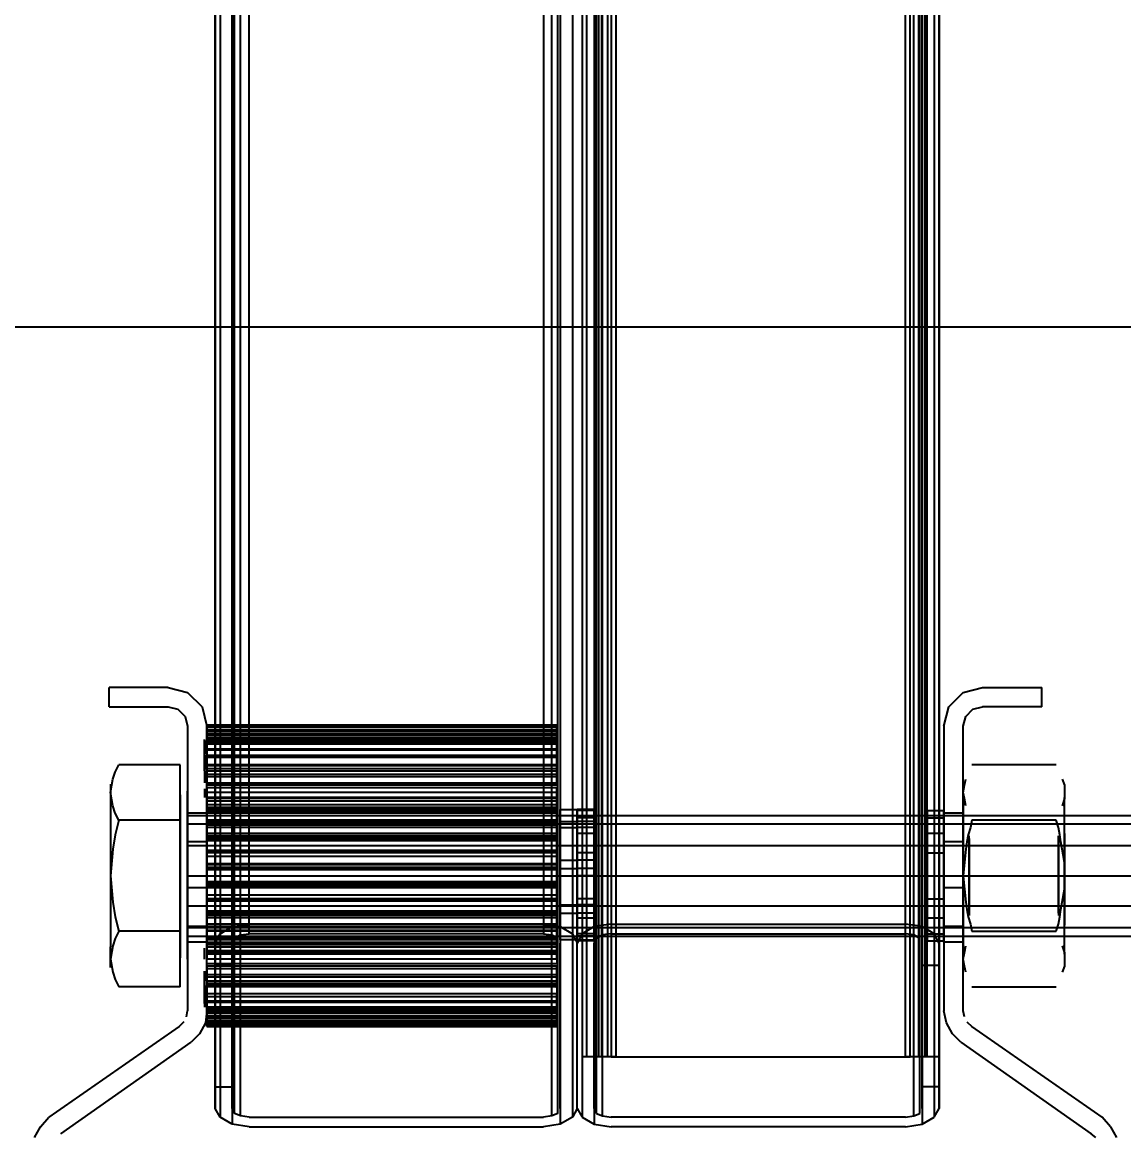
# Model space of a CAD drawing. Header units: inches. Extents: x -13 to 423, y -240 to 292.
# Drawn here: x 148.887 to 149.8, y 195.344 to 196.268 of the extents above; entities that cross this region are included whole.
import ezdxf

# ---------------------------------------------------------------- set-up
doc = ezdxf.new("R2010")
doc.units = ezdxf.units.IN
doc.header["$LTSCALE"] = 15
doc.header["$MEASUREMENT"] = 0
doc.layers.add('Dim', color=7, linetype='Continuous')
doc.styles.get("Standard").update_dxf_attribs({"font": 'arial.ttf'})
doc.dimstyles.get("Standard").update_dxf_attribs({"dimscale": 20, "dimtxt": 2.5, "dimasz": 2.5, "dimexe": 1.25, "dimexo": 0.625, "dimtad": 1, "dimlunit": 3, "dimtxsty": 'Standard', "dimcen": 2.5, "dimazin": 3, "dimtfac": 1, "dimtmove": 0, "dimatfit": 3})

# ---------------------------------------------------------------- blocks, each defined once
blk = doc.blocks.new('*D6')
at = {"layer": 'Defpoints', "color": 0, "transparency": 16777216}
for p in [(256.83266, 288.55834), (136.83266, 144.23761), (256.83266, 144.23761)]:
    blk.add_point(p, dxfattribs=at)
at = {"layer": 'Dim', "color": 0, "lineweight": -2, "transparency": 16777216}
for p, q in [((136.83266, 145.48761), (136.83266, 292.15834)), ((256.83266, 145.48761), (256.83266, 292.15834)), ((140.43266, 288.55834), (192.14726, 288.55834)), ((253.23266, 288.55834), (201.51806, 288.55834))]:
    blk.add_line(p, q, dxfattribs=at)
at = {"layer": 'Dim', "color": 0, "transparency": 16777216}
for points in [[(140.43266, 289.15834), (140.43266, 287.95834), (136.83266, 288.55834)], [(253.23266, 289.15834), (253.23266, 287.95834), (256.83266, 288.55834)]]:
    blk.add_solid(points, dxfattribs=at)
at = {"layer": 'Dim', "color": 0, "transparency": 16777216, "insert": (196.83266, 288.55834), "char_height": 3.6, "attachment_point": 5}
blk.add_mtext("\\A1;10'", dxfattribs=at)
blk = doc.blocks.new('TOP_VIEW_BLOCK')
at = {"layer": 'OUTLINES', "color": 5}
for p, q in [((3.6075, -0.448), (3.6075, 0.4653)), ((3.6319, 0.4653), (3.6319, -0.448)), ((3.6051, 0.4645), (3.6051, -0.4488)), ((3.6061, 0.4651), (3.6061, -0.4482)), ((3.6061, 0.4647), (3.6061, -0.4482)), ((3.6068, -0.4489), (3.6068, 0.4644)), ((3.6075, -0.448), (3.6075, 0.4649)), ((3.6075, -0.4488), (3.6075, 0.4645)), ((3.6319, 0.4649), (3.6319, -0.448)), ((3.6319, 0.4645), (3.6319, -0.4488)), ((3.6326, -0.4489), (3.6326, 0.4644)), ((3.6333, 0.4651), (3.6333, -0.4482)), ((3.6333, 0.4647), (3.6333, -0.4482)), ((3.6343, 0.4645), (3.6343, -0.4488)), ((3.6361, 0.4646), (3.6361, -0.4482)), ((3.6375, 0.4648), (3.6375, -0.448)), ((3.6619, -0.448), (3.6619, 0.4648)), ((3.6633, 0.4646), (3.6633, -0.4482)), ((3.6047, 0.4637), (3.6047, -0.4496)), ((3.6051, 0.4641), (3.6051, -0.4488)), ((3.6061, 0.4637), (3.6061, -0.4496)), ((3.6063, -0.4492), (3.6063, 0.4641)), ((3.6063, -0.4492), (3.6063, 0.4637)), ((3.6068, -0.4489), (3.6068, 0.464)), ((3.6075, -0.4488), (3.6075, 0.4641)), ((3.6319, 0.4641), (3.6319, -0.4488)), ((3.6326, -0.4489), (3.6326, 0.464)), ((3.6331, -0.4492), (3.6331, 0.4641)), ((3.6331, -0.4492), (3.6331, 0.4637)), ((3.6343, 0.4641), (3.6343, -0.4488)), ((3.6351, 0.464), (3.6351, -0.4488)), ((3.6363, -0.4492), (3.6363, 0.4637)), ((3.6368, -0.4489), (3.6368, 0.4639)), ((3.6375, 0.464), (3.6375, -0.4488)), ((3.6619, -0.4488), (3.6619, 0.464)), ((3.6626, -0.4489), (3.6626, 0.4639)), ((3.6631, -0.4492), (3.6631, 0.4637)), ((3.6643, 0.464), (3.6643, -0.4488)), ((3.6047, 0.4633), (3.6047, -0.4496)), ((3.6061, 0.4633), (3.6061, -0.4496)), ((3.6633, 0.4633), (3.6633, -0.4496)), ((3.6647, 0.4633), (3.6647, -0.4496)), ((3.6047, -0.4514), (3.6047, 0.4619)), ((3.6061, 0.4619), (3.6061, -0.4514)), ((3.6047, -0.4514), (3.6047, 0.4615)), ((3.6061, 0.4615), (3.6061, -0.4514)), ((3.6633, 0.4615), (3.6633, -0.4514)), ((3.6647, -0.4514), (3.6647, 0.4615)), ((3.6351, 0.459), (3.6351, -0.459)), ((3.6355, -0.459), (3.6355, 0.459)), ((3.6361, 0.459), (3.6361, -0.459)), ((3.6363, -0.459), (3.6363, 0.459)), ((3.6365, -0.459), (3.6365, 0.459)), ((3.6367, 0.459), (3.6367, -0.459)), ((3.6368, -0.459), (3.6368, 0.459)), ((3.6372, 0.459), (3.6372, -0.459)), ((3.6375, 0.459), (3.6375, -0.459)), ((3.6379, 0.459), (3.6379, -0.459)), ((3.6619, -0.459), (3.6619, 0.459)), ((3.6623, -0.459), (3.6623, 0.459)), ((3.6626, -0.459), (3.6626, 0.459)), ((3.663, 0.459), (3.663, -0.459)), ((3.6631, -0.459), (3.6631, 0.459)), ((3.6633, 0.459), (3.6633, -0.459)), ((3.6635, 0.459), (3.6635, -0.459)), ((3.6637, -0.459), (3.6637, 0.459)), ((3.6643, 0.459), (3.6643, -0.459)), ((3.6647, 0.459), (3.6647, -0.459)), ((3.6047, 0.4518), (3.6047, -0.4615)), ((3.6047, 0.4514), (3.6047, -0.4615)), ((3.6061, 0.4518), (3.6061, -0.4615)), ((3.6061, 0.4514), (3.6061, -0.4615)), ((3.6633, 0.4514), (3.6633, -0.4615)), ((3.6647, 0.4514), (3.6647, -0.4615)), ((3.6047, -0.4633), (3.6047, 0.45)), ((3.6047, -0.4633), (3.6047, 0.4496)), ((3.6061, -0.4633), (3.6061, 0.45)), ((3.6061, -0.4633), (3.6061, 0.4496)), ((3.6063, -0.4637), (3.6063, 0.4496)), ((3.6331, -0.4637), (3.6331, 0.4496)), ((3.6633, -0.4633), (3.6633, 0.4496)), ((3.6647, -0.4633), (3.6647, 0.4496)), ((3.6051, 0.4493), (3.6051, -0.464)), ((3.6051, 0.4489), (3.6051, -0.464)), ((3.6061, 0.4487), (3.6061, -0.4646)), ((3.6063, -0.4637), (3.6063, 0.4492)), ((3.6068, -0.4639), (3.6068, 0.4494)), ((3.6068, -0.4639), (3.6068, 0.449)), ((3.6326, -0.4639), (3.6326, 0.4494)), ((3.6326, -0.4639), (3.6326, 0.449)), ((3.6331, -0.4637), (3.6331, 0.4492)), ((3.6333, 0.4487), (3.6333, -0.4646)), ((3.6343, 0.4493), (3.6343, -0.464)), ((3.6343, 0.4489), (3.6343, -0.464)), ((3.6351, 0.4488), (3.6351, -0.464)), ((3.6363, -0.4637), (3.6363, 0.4492)), ((3.6368, -0.4639), (3.6368, 0.4489)), ((3.6626, -0.4639), (3.6626, 0.4489)), ((3.6631, -0.4637), (3.6631, 0.4492)), ((3.6643, 0.4488), (3.6643, -0.464)), ((3.6061, 0.4483), (3.6061, -0.4646)), ((3.6333, 0.4483), (3.6333, -0.4646)), ((3.6361, 0.4482), (3.6361, -0.4646)), ((3.6633, 0.4482), (3.6633, -0.4646)), ((3.5496, -0.3985), (3.7196, -0.3985)), ((3.5959, -0.43), (3.5959, -0.4284)), ((3.6008, -0.4284), (3.5959, -0.4284)), ((3.6008, -0.4284), (3.6024, -0.4288)), ((3.6024, -0.4288), (3.6036, -0.43)), ((3.6655, -0.43), (3.6667, -0.4288)), ((3.6667, -0.4288), (3.6683, -0.4284)), ((3.6683, -0.4284), (3.6732, -0.4284)), ((3.6732, -0.43), (3.6732, -0.4284)), ((3.5959, -0.43), (3.6008, -0.43)), ((3.6008, -0.43), (3.6016, -0.4302)), ((3.6036, -0.43), (3.604, -0.4316)), ((3.6651, -0.4316), (3.6655, -0.43)), ((3.6675, -0.4302), (3.6683, -0.43)), ((3.6732, -0.43), (3.6683, -0.43)), ((3.6016, -0.4302), (3.6022, -0.4308)), ((3.6022, -0.4308), (3.6024, -0.4316)), ((3.6667, -0.4316), (3.6669, -0.4308)), ((3.6669, -0.4308), (3.6675, -0.4302)), ((3.6024, -0.4316), (3.6024, -0.4552)), ((3.604, -0.4315), (3.604, -0.4322)), ((3.604, -0.4323), (3.604, -0.4315)), ((3.604, -0.4315), (3.633, -0.4315)), ((3.604, -0.4552), (3.604, -0.4316)), ((3.604, -0.4323), (3.604, -0.4316)), ((3.633, -0.4316), (3.604, -0.4316)), ((3.604, -0.4324), (3.604, -0.4317)), ((3.633, -0.4317), (3.604, -0.4317)), ((3.604, -0.4319), (3.604, -0.4326)), ((3.604, -0.4319), (3.633, -0.4319)), ((3.633, -0.4322), (3.633, -0.4315)), ((3.633, -0.4315), (3.633, -0.4323)), ((3.633, -0.4316), (3.633, -0.4323)), ((3.633, -0.4317), (3.633, -0.4324)), ((3.633, -0.4326), (3.633, -0.4319)), ((3.6651, -0.4316), (3.6651, -0.4552)), ((3.6667, -0.4552), (3.6667, -0.4316)), ((3.6038, -0.4335), (3.6038, -0.4327)), ((3.6038, -0.4328), (3.6038, -0.4339)), ((3.604, -0.4327), (3.604, -0.432)), ((3.633, -0.432), (3.604, -0.432)), ((3.633, -0.4322), (3.604, -0.4322)), ((3.604, -0.4329), (3.604, -0.4322)), ((3.633, -0.4323), (3.604, -0.4323)), ((3.604, -0.4323), (3.604, -0.433)), ((3.633, -0.4324), (3.604, -0.4324)), ((3.604, -0.4331), (3.604, -0.4324)), ((3.633, -0.4326), (3.604, -0.4326)), ((3.604, -0.4327), (3.604, -0.4335)), ((3.633, -0.4327), (3.604, -0.4327)), ((3.604, -0.4328), (3.604, -0.4335)), ((3.604, -0.4328), (3.633, -0.4328)), ((3.604, -0.4339), (3.604, -0.4328)), ((3.633, -0.432), (3.633, -0.4327)), ((3.633, -0.4322), (3.633, -0.4329)), ((3.633, -0.433), (3.633, -0.4323)), ((3.633, -0.4324), (3.633, -0.4331)), ((3.633, -0.4335), (3.633, -0.4328)), ((3.6038, -0.4329), (3.6038, -0.4336)), ((3.6038, -0.4341), (3.6038, -0.433)), ((3.6038, -0.4339), (3.6038, -0.4334)), ((3.604, -0.4336), (3.604, -0.4329)), ((3.633, -0.4329), (3.604, -0.4329)), ((3.604, -0.4329), (3.604, -0.4335)), ((3.604, -0.433), (3.604, -0.4341)), ((3.633, -0.433), (3.604, -0.433)), ((3.604, -0.4336), (3.604, -0.433)), ((3.604, -0.4331), (3.604, -0.4336)), ((3.633, -0.4331), (3.604, -0.4331)), ((3.604, -0.4334), (3.604, -0.4339)), ((3.633, -0.4335), (3.604, -0.4335)), ((3.604, -0.4335), (3.604, -0.434)), ((3.604, -0.4336), (3.604, -0.4341)), ((3.604, -0.4342), (3.604, -0.4336)), ((3.633, -0.4336), (3.604, -0.4336)), ((3.633, -0.4335), (3.633, -0.4329)), ((3.633, -0.433), (3.633, -0.4336)), ((3.633, -0.4336), (3.633, -0.4331)), ((3.633, -0.434), (3.633, -0.4335)), ((3.633, -0.4341), (3.633, -0.4336)), ((3.633, -0.4336), (3.633, -0.4342)), ((3.6038, -0.435), (3.6038, -0.4339)), ((3.6038, -0.434), (3.6038, -0.4346)), ((3.6038, -0.4347), (3.6038, -0.4341)), ((3.6038, -0.4341), (3.6038, -0.4352)), ((3.6038, -0.4344), (3.6038, -0.4351)), ((3.6038, -0.4353), (3.6038, -0.4346)), ((3.604, -0.4339), (3.604, -0.435)), ((3.604, -0.4346), (3.604, -0.434)), ((3.604, -0.434), (3.633, -0.434)), ((3.604, -0.4352), (3.604, -0.4341)), ((3.604, -0.4341), (3.604, -0.4347)), ((3.604, -0.4342), (3.604, -0.4348)), ((3.633, -0.4342), (3.604, -0.4342)), ((3.604, -0.4351), (3.604, -0.4344)), ((3.604, -0.4345), (3.604, -0.4352)), ((3.604, -0.4346), (3.604, -0.4353)), ((3.604, -0.4353), (3.604, -0.4347)), ((3.633, -0.4348), (3.633, -0.4342)), ((3.633, -0.4352), (3.633, -0.4345)), ((3.633, -0.4347), (3.633, -0.4353)), ((3.5962, -0.436), (3.5964, -0.4354)), ((3.5964, -0.4354), (3.5967, -0.4348)), ((3.6018, -0.4348), (3.5967, -0.4348)), ((3.6018, -0.4394), (3.6018, -0.4348)), ((3.6038, -0.4353), (3.6038, -0.4358)), ((3.633, -0.4348), (3.604, -0.4348)), ((3.604, -0.4349), (3.604, -0.4356)), ((3.633, -0.4349), (3.604, -0.4349)), ((3.604, -0.4351), (3.633, -0.4351)), ((3.604, -0.4356), (3.604, -0.4351)), ((3.604, -0.4352), (3.604, -0.4358)), ((3.604, -0.4353), (3.633, -0.4353)), ((3.604, -0.4358), (3.604, -0.4353)), ((3.604, -0.4359), (3.604, -0.4353)), ((3.633, -0.4356), (3.604, -0.4356)), ((3.633, -0.4356), (3.633, -0.4349)), ((3.633, -0.4351), (3.633, -0.4356)), ((3.633, -0.4358), (3.633, -0.4352)), ((3.633, -0.4353), (3.633, -0.4358)), ((3.633, -0.4353), (3.633, -0.4359)), ((3.6744, -0.4348), (3.6674, -0.4348)), ((3.596, -0.4371), (3.5962, -0.436)), ((3.596, -0.4364), (3.596, -0.4371)), ((3.6038, -0.4358), (3.6038, -0.4363)), ((3.604, -0.4358), (3.604, -0.4363)), ((3.604, -0.4365), (3.604, -0.4358)), ((3.633, -0.4358), (3.604, -0.4358)), ((3.604, -0.4365), (3.604, -0.4359)), ((3.604, -0.4363), (3.633, -0.4363)), ((3.633, -0.4365), (3.604, -0.4365)), ((3.633, -0.4363), (3.633, -0.4358)), ((3.633, -0.4358), (3.633, -0.4365)), ((3.633, -0.4359), (3.633, -0.4365)), ((3.6667, -0.4371), (3.6668, -0.4365)), ((3.6668, -0.4365), (3.6669, -0.436)), ((3.6749, -0.436), (3.6751, -0.4365)), ((3.6751, -0.4365), (3.6751, -0.4371)), ((3.5962, -0.4382), (3.596, -0.4371)), ((3.596, -0.4371), (3.596, -0.4381)), ((3.6018, -0.4375), (3.6018, -0.437)), ((3.6018, -0.4378), (3.6018, -0.4371)), ((3.6018, -0.4373), (3.6018, -0.4381)), ((3.6018, -0.4384), (3.6018, -0.4375)), ((3.6024, -0.4375), (3.6024, -0.437)), ((3.6024, -0.4371), (3.6024, -0.4378)), ((3.6024, -0.4373), (3.6024, -0.4381)), ((3.6024, -0.4384), (3.6024, -0.4375)), ((3.6038, -0.4368), (3.6038, -0.4375)), ((3.604, -0.4367), (3.604, -0.4375)), ((3.633, -0.4367), (3.604, -0.4367)), ((3.604, -0.4375), (3.604, -0.4368)), ((3.604, -0.4377), (3.604, -0.4371)), ((3.633, -0.4371), (3.604, -0.4371)), ((3.633, -0.4375), (3.604, -0.4375)), ((3.604, -0.4375), (3.604, -0.438)), ((3.633, -0.4375), (3.633, -0.4367)), ((3.633, -0.4371), (3.633, -0.4377)), ((3.633, -0.438), (3.633, -0.4375)), ((3.6668, -0.4376), (3.6667, -0.4371)), ((3.6667, -0.4375), (3.6667, -0.4381)), ((3.6751, -0.4371), (3.6751, -0.4376)), ((3.6751, -0.4381), (3.6751, -0.4375)), ((3.596, -0.4381), (3.596, -0.4393)), ((3.5964, -0.4388), (3.5962, -0.4382)), ((3.6018, -0.4387), (3.6018, -0.4378)), ((3.6018, -0.4381), (3.6018, -0.4391)), ((3.6018, -0.4395), (3.6018, -0.4384)), ((3.6024, -0.4378), (3.6024, -0.4387)), ((3.6024, -0.4381), (3.6024, -0.4391)), ((3.6024, -0.4395), (3.6024, -0.4384)), ((3.604, -0.4376), (3.604, -0.4384)), ((3.633, -0.4376), (3.604, -0.4376)), ((3.604, -0.4384), (3.604, -0.4377)), ((3.604, -0.4387), (3.604, -0.4378)), ((3.604, -0.4378), (3.633, -0.4378)), ((3.604, -0.438), (3.604, -0.4385)), ((3.604, -0.4381), (3.633, -0.4381)), ((3.604, -0.4388), (3.604, -0.4383)), ((3.604, -0.4383), (3.633, -0.4383)), ((3.604, -0.439), (3.604, -0.4384)), ((3.604, -0.4389), (3.604, -0.4384)), ((3.633, -0.4384), (3.604, -0.4384)), ((3.633, -0.4384), (3.633, -0.4376)), ((3.633, -0.4377), (3.633, -0.4384)), ((3.633, -0.4378), (3.633, -0.4387)), ((3.633, -0.4385), (3.633, -0.438)), ((3.633, -0.4383), (3.633, -0.4388)), ((3.633, -0.4384), (3.633, -0.439)), ((3.633, -0.4384), (3.633, -0.4389)), ((3.6667, -0.4381), (3.6667, -0.4386)), ((3.6669, -0.4382), (3.6668, -0.4376)), ((3.6751, -0.4376), (3.6749, -0.4382)), ((3.6751, -0.4386), (3.6751, -0.4381)), ((3.596, -0.4393), (3.596, -0.4407)), ((3.5967, -0.4394), (3.5964, -0.4388)), ((3.6018, -0.4399), (3.6018, -0.4387)), ((3.6018, -0.4391), (3.6018, -0.4404)), ((3.6024, -0.4387), (3.6024, -0.4399)), ((3.604, -0.4388), (3.6024, -0.4388)), ((3.6024, -0.4412), (3.6024, -0.4388)), ((3.6024, -0.439), (3.6815, -0.439)), ((3.6024, -0.4391), (3.6024, -0.4404)), ((3.6024, -0.4397), (3.6024, -0.4392)), ((3.604, -0.4385), (3.633, -0.4385)), ((3.604, -0.4385), (3.604, -0.439)), ((3.604, -0.4387), (3.604, -0.4393)), ((3.633, -0.4387), (3.604, -0.4387)), ((3.604, -0.4388), (3.604, -0.4412)), ((3.604, -0.4388), (3.604, -0.4397)), ((3.633, -0.4388), (3.604, -0.4388)), ((3.604, -0.4393), (3.604, -0.4388)), ((3.604, -0.4394), (3.604, -0.4388)), ((3.604, -0.4388), (3.604, -0.4395)), ((3.604, -0.4395), (3.604, -0.4389)), ((3.604, -0.4395), (3.604, -0.439)), ((3.604, -0.4393), (3.604, -0.44)), ((3.604, -0.4398), (3.604, -0.4393)), ((3.633, -0.439), (3.633, -0.4385)), ((3.633, -0.4393), (3.633, -0.4387)), ((3.633, -0.4397), (3.633, -0.4388)), ((3.633, -0.4388), (3.633, -0.4393)), ((3.633, -0.4388), (3.633, -0.4394)), ((3.633, -0.4395), (3.633, -0.4388)), ((3.633, -0.4389), (3.633, -0.4395)), ((3.633, -0.439), (3.633, -0.4395)), ((3.633, -0.44), (3.633, -0.4393)), ((3.633, -0.4393), (3.633, -0.4398)), ((3.6333, -0.4385), (3.6347, -0.4385)), ((3.6333, -0.44), (3.6333, -0.4385)), ((3.6333, -0.4385), (3.6333, -0.4395)), ((3.6361, -0.4385), (3.6347, -0.4385)), ((3.6347, -0.4395), (3.6347, -0.4385)), ((3.6347, -0.4385), (3.6347, -0.44)), ((3.6361, -0.4386), (3.6347, -0.4386)), ((3.6347, -0.4392), (3.6347, -0.4386)), ((3.6347, -0.4386), (3.6347, -0.4405)), ((3.6361, -0.4392), (3.6347, -0.4392)), ((3.6347, -0.4421), (3.6347, -0.4392)), ((3.6361, -0.44), (3.6361, -0.4385)), ((3.6361, -0.4385), (3.6361, -0.4395)), ((3.6361, -0.4405), (3.6361, -0.4386)), ((3.6361, -0.4386), (3.6361, -0.4392)), ((3.6361, -0.4392), (3.6361, -0.4421)), ((3.6637, -0.4386), (3.6651, -0.4386)), ((3.6637, -0.4386), (3.6637, -0.4405)), ((3.6637, -0.4392), (3.6637, -0.4386)), ((3.6637, -0.4392), (3.6651, -0.4392)), ((3.6637, -0.4421), (3.6637, -0.4392)), ((3.6651, -0.4386), (3.6651, -0.4392)), ((3.6651, -0.4405), (3.6651, -0.4386)), ((3.6667, -0.4388), (3.6651, -0.4388)), ((3.6651, -0.4412), (3.6651, -0.4388)), ((3.6651, -0.4392), (3.6651, -0.4421)), ((3.6667, -0.4386), (3.6667, -0.4393)), ((3.6667, -0.4388), (3.6667, -0.4412)), ((3.6667, -0.4393), (3.6667, -0.44)), ((3.6751, -0.4393), (3.6751, -0.4386)), ((3.6751, -0.44), (3.6751, -0.4393)), ((3.5967, -0.4394), (3.5964, -0.4406)), ((3.6018, -0.4394), (3.5967, -0.4394)), ((3.6018, -0.4394), (3.6018, -0.4486)), ((3.6018, -0.4408), (3.6018, -0.4395)), ((3.6018, -0.4413), (3.6018, -0.4399)), ((3.6024, -0.4408), (3.6024, -0.4395)), ((3.6024, -0.4397), (3.6815, -0.4397)), ((3.6024, -0.4405), (3.6024, -0.4397)), ((3.6024, -0.4399), (3.6024, -0.4413)), ((3.633, -0.4394), (3.604, -0.4394)), ((3.604, -0.4394), (3.604, -0.4399)), ((3.604, -0.4401), (3.604, -0.4394)), ((3.604, -0.44), (3.604, -0.4395)), ((3.604, -0.4403), (3.604, -0.4395)), ((3.604, -0.4395), (3.633, -0.4395)), ((3.604, -0.4395), (3.604, -0.4402)), ((3.633, -0.4397), (3.604, -0.4397)), ((3.604, -0.4398), (3.604, -0.4407)), ((3.633, -0.4398), (3.604, -0.4398)), ((3.604, -0.4399), (3.604, -0.4404)), ((3.604, -0.44), (3.604, -0.4408)), ((3.604, -0.441), (3.604, -0.44)), ((3.633, -0.44), (3.604, -0.44)), ((3.604, -0.4409), (3.604, -0.4401)), ((3.604, -0.4402), (3.604, -0.4411)), ((3.633, -0.4399), (3.633, -0.4394)), ((3.633, -0.4394), (3.633, -0.4401)), ((3.633, -0.4395), (3.633, -0.44)), ((3.633, -0.4395), (3.633, -0.4403)), ((3.633, -0.4402), (3.633, -0.4395)), ((3.633, -0.4407), (3.633, -0.4398)), ((3.633, -0.4404), (3.633, -0.4399)), ((3.633, -0.4408), (3.633, -0.44)), ((3.633, -0.44), (3.633, -0.441)), ((3.633, -0.4401), (3.633, -0.4409)), ((3.633, -0.4411), (3.633, -0.4402)), ((3.6333, -0.4395), (3.6347, -0.4395)), ((3.6333, -0.4395), (3.6333, -0.4427)), ((3.6333, -0.44), (3.6347, -0.44)), ((3.6333, -0.4434), (3.6333, -0.44)), ((3.6361, -0.4395), (3.6347, -0.4395)), ((3.6347, -0.4427), (3.6347, -0.4395)), ((3.6361, -0.44), (3.6347, -0.44)), ((3.6347, -0.44), (3.6347, -0.4434)), ((3.6361, -0.4395), (3.6361, -0.4427)), ((3.6361, -0.4434), (3.6361, -0.44)), ((3.6667, -0.4399), (3.6667, -0.4404)), ((3.6667, -0.44), (3.6667, -0.4407)), ((3.6673, -0.44), (3.6671, -0.4406)), ((3.6674, -0.4394), (3.6673, -0.44)), ((3.6744, -0.4394), (3.6674, -0.4394)), ((3.6746, -0.44), (3.6744, -0.4394)), ((3.6747, -0.4406), (3.6746, -0.44)), ((3.6751, -0.4404), (3.6751, -0.4399)), ((3.6751, -0.4407), (3.6751, -0.44)), ((3.596, -0.4407), (3.596, -0.4423)), ((3.5964, -0.4406), (3.5962, -0.4418)), ((3.6018, -0.4404), (3.6018, -0.4418)), ((3.6018, -0.4423), (3.6018, -0.4408)), ((3.6024, -0.4404), (3.6024, -0.4418)), ((3.6024, -0.4415), (3.6024, -0.4405)), ((3.6024, -0.4423), (3.6024, -0.4408)), ((3.604, -0.4412), (3.6024, -0.4412)), ((3.6024, -0.445), (3.6024, -0.4412)), ((3.604, -0.4412), (3.604, -0.4403)), ((3.604, -0.4404), (3.604, -0.4409)), ((3.604, -0.4405), (3.604, -0.441)), ((3.633, -0.4405), (3.604, -0.4405)), ((3.633, -0.4407), (3.604, -0.4407)), ((3.604, -0.4408), (3.604, -0.4418)), ((3.604, -0.4408), (3.633, -0.4408)), ((3.604, -0.4413), (3.604, -0.4408)), ((3.604, -0.4409), (3.633, -0.4409)), ((3.604, -0.4419), (3.604, -0.4409)), ((3.633, -0.441), (3.604, -0.441)), ((3.604, -0.441), (3.604, -0.4415)), ((3.604, -0.4411), (3.604, -0.442)), ((3.633, -0.4411), (3.604, -0.4411)), ((3.604, -0.4412), (3.604, -0.445)), ((3.604, -0.4421), (3.604, -0.4412)), ((3.633, -0.4403), (3.633, -0.4412)), ((3.633, -0.4409), (3.633, -0.4404)), ((3.633, -0.441), (3.633, -0.4405)), ((3.633, -0.4418), (3.633, -0.4408)), ((3.633, -0.4408), (3.633, -0.4413)), ((3.633, -0.4409), (3.633, -0.4419)), ((3.633, -0.4415), (3.633, -0.441)), ((3.633, -0.442), (3.633, -0.4411)), ((3.633, -0.4412), (3.633, -0.4421)), ((3.6361, -0.4405), (3.6347, -0.4405)), ((3.6347, -0.4405), (3.6347, -0.444)), ((3.6361, -0.444), (3.6361, -0.4405)), ((3.6651, -0.4405), (3.6637, -0.4405)), ((3.6637, -0.4405), (3.6637, -0.444)), ((3.6651, -0.444), (3.6651, -0.4405)), ((3.6667, -0.4412), (3.6651, -0.4412)), ((3.6651, -0.445), (3.6651, -0.4412)), ((3.6667, -0.4404), (3.6667, -0.4409)), ((3.6667, -0.4411), (3.6667, -0.4405)), ((3.6667, -0.4407), (3.6667, -0.4415)), ((3.6667, -0.4409), (3.6667, -0.4415)), ((3.6667, -0.4417), (3.6667, -0.4411)), ((3.6667, -0.4412), (3.6667, -0.445)), ((3.667, -0.4412), (3.6669, -0.4418)), ((3.6671, -0.4406), (3.667, -0.4412)), ((3.6672, -0.4412), (3.6672, -0.4407)), ((3.6672, -0.4409), (3.6672, -0.4414)), ((3.6672, -0.4417), (3.6672, -0.4412)), ((3.6746, -0.4412), (3.6746, -0.4407)), ((3.6746, -0.4409), (3.6746, -0.4414)), ((3.6746, -0.4417), (3.6746, -0.4412)), ((3.6748, -0.4412), (3.6747, -0.4406)), ((3.6749, -0.4418), (3.6748, -0.4412)), ((3.6751, -0.4409), (3.6751, -0.4404)), ((3.6751, -0.4405), (3.6751, -0.4411)), ((3.6751, -0.4415), (3.6751, -0.4407)), ((3.6751, -0.4415), (3.6751, -0.4409)), ((3.6751, -0.4411), (3.6751, -0.4417)), ((3.5962, -0.4418), (3.596, -0.444)), ((3.6018, -0.4428), (3.6018, -0.4413)), ((3.6018, -0.4418), (3.6018, -0.4433)), ((3.6024, -0.4413), (3.6024, -0.4428)), ((3.6024, -0.4415), (3.6815, -0.4415)), ((3.6024, -0.4415), (3.6024, -0.4427)), ((3.6024, -0.4418), (3.6024, -0.4433)), ((3.604, -0.4418), (3.604, -0.4413)), ((3.604, -0.4415), (3.604, -0.442)), ((3.604, -0.4418), (3.604, -0.4428)), ((3.604, -0.4424), (3.604, -0.4418)), ((3.633, -0.4419), (3.604, -0.4419)), ((3.604, -0.4419), (3.604, -0.4424)), ((3.604, -0.4429), (3.604, -0.4419)), ((3.633, -0.442), (3.604, -0.442)), ((3.604, -0.442), (3.604, -0.443)), ((3.604, -0.4432), (3.604, -0.4421)), ((3.604, -0.4421), (3.604, -0.4431)), ((3.633, -0.4421), (3.604, -0.4421)), ((3.633, -0.4413), (3.633, -0.4418)), ((3.633, -0.442), (3.633, -0.4415)), ((3.633, -0.4428), (3.633, -0.4418)), ((3.633, -0.4418), (3.633, -0.4424)), ((3.633, -0.4424), (3.633, -0.4419)), ((3.633, -0.4419), (3.633, -0.4429)), ((3.633, -0.443), (3.633, -0.442)), ((3.633, -0.4421), (3.633, -0.4432)), ((3.633, -0.4431), (3.633, -0.4421)), ((3.6361, -0.4421), (3.6347, -0.4421)), ((3.6347, -0.4459), (3.6347, -0.4421)), ((3.6361, -0.4421), (3.6361, -0.4459)), ((3.6637, -0.4421), (3.6651, -0.4421)), ((3.6637, -0.4459), (3.6637, -0.4421)), ((3.6651, -0.4421), (3.6651, -0.4459)), ((3.6667, -0.4415), (3.6667, -0.4421)), ((3.6667, -0.4415), (3.6667, -0.4423)), ((3.6667, -0.4424), (3.6667, -0.4417)), ((3.6667, -0.4421), (3.6667, -0.4428)), ((3.6669, -0.4418), (3.6668, -0.4429)), ((3.6672, -0.4414), (3.6672, -0.4419)), ((3.6672, -0.4423), (3.6672, -0.4417)), ((3.6672, -0.4419), (3.6672, -0.4425)), ((3.6746, -0.4414), (3.6746, -0.4419)), ((3.6746, -0.4423), (3.6746, -0.4417)), ((3.6746, -0.4419), (3.6746, -0.4425)), ((3.6751, -0.4429), (3.6749, -0.4418)), ((3.6751, -0.4421), (3.6751, -0.4415)), ((3.6751, -0.4423), (3.6751, -0.4415)), ((3.6751, -0.4417), (3.6751, -0.4424)), ((3.6751, -0.4428), (3.6751, -0.4421)), ((3.596, -0.4423), (3.596, -0.444)), ((3.6018, -0.4439), (3.6018, -0.4423)), ((3.6018, -0.4444), (3.6018, -0.4428)), ((3.6024, -0.4439), (3.6024, -0.4423)), ((3.6024, -0.4427), (3.6024, -0.444)), ((3.6024, -0.4428), (3.6024, -0.4444)), ((3.604, -0.4424), (3.604, -0.443)), ((3.604, -0.4434), (3.604, -0.4424)), ((3.633, -0.4424), (3.604, -0.4424)), ((3.604, -0.4428), (3.604, -0.4438)), ((3.604, -0.4439), (3.604, -0.4429)), ((3.604, -0.443), (3.604, -0.4435)), ((3.633, -0.443), (3.604, -0.443)), ((3.604, -0.443), (3.604, -0.4436)), ((3.604, -0.443), (3.604, -0.4441)), ((3.633, -0.443), (3.633, -0.4424)), ((3.633, -0.4424), (3.633, -0.4434)), ((3.633, -0.4438), (3.633, -0.4428)), ((3.633, -0.4429), (3.633, -0.4439)), ((3.633, -0.4435), (3.633, -0.443)), ((3.633, -0.4436), (3.633, -0.443)), ((3.633, -0.4441), (3.633, -0.443)), ((3.6333, -0.4427), (3.6347, -0.4427)), ((3.6333, -0.4427), (3.6333, -0.4464)), ((3.6361, -0.4427), (3.6347, -0.4427)), ((3.6347, -0.4464), (3.6347, -0.4427)), ((3.6361, -0.4427), (3.6361, -0.4464)), ((3.6667, -0.4423), (3.6667, -0.4432)), ((3.6667, -0.4431), (3.6667, -0.4424)), ((3.6667, -0.4428), (3.6667, -0.4435)), ((3.6668, -0.4429), (3.6667, -0.444)), ((3.6672, -0.4429), (3.6672, -0.4423)), ((3.6672, -0.4425), (3.6672, -0.4431)), ((3.6672, -0.4436), (3.6672, -0.4429)), ((3.6746, -0.4429), (3.6746, -0.4423)), ((3.6746, -0.4425), (3.6746, -0.4431)), ((3.6746, -0.4436), (3.6746, -0.4429)), ((3.6751, -0.4432), (3.6751, -0.4423)), ((3.6751, -0.4424), (3.6751, -0.4431)), ((3.6751, -0.4435), (3.6751, -0.4428)), ((3.6751, -0.444), (3.6751, -0.4429)), ((3.6018, -0.4433), (3.6018, -0.4449)), ((3.6018, -0.4454), (3.6018, -0.4439)), ((3.6024, -0.4433), (3.6024, -0.4449)), ((3.6024, -0.4454), (3.6024, -0.4439)), ((3.633, -0.4431), (3.604, -0.4431)), ((3.604, -0.4442), (3.604, -0.4432)), ((3.604, -0.4433), (3.633, -0.4433)), ((3.604, -0.4439), (3.604, -0.4433)), ((3.633, -0.4434), (3.604, -0.4434)), ((3.604, -0.4435), (3.604, -0.4445)), ((3.633, -0.4435), (3.604, -0.4435)), ((3.604, -0.4436), (3.604, -0.4441)), ((3.604, -0.4438), (3.604, -0.4448)), ((3.604, -0.4444), (3.604, -0.4439)), ((3.604, -0.445), (3.604, -0.4439)), ((3.633, -0.4432), (3.633, -0.4442)), ((3.633, -0.4433), (3.633, -0.4439)), ((3.633, -0.4445), (3.633, -0.4435)), ((3.633, -0.4441), (3.633, -0.4436)), ((3.633, -0.4448), (3.633, -0.4438)), ((3.633, -0.4439), (3.633, -0.4444)), ((3.633, -0.4439), (3.633, -0.445)), ((3.6333, -0.4434), (3.6347, -0.4434)), ((3.6333, -0.4471), (3.6333, -0.4434)), ((3.6361, -0.4434), (3.6347, -0.4434)), ((3.6347, -0.4434), (3.6347, -0.4471)), ((3.6361, -0.4471), (3.6361, -0.4434)), ((3.6667, -0.4438), (3.6667, -0.4431)), ((3.6667, -0.4432), (3.6667, -0.444)), ((3.6667, -0.4435), (3.6667, -0.4442)), ((3.6667, -0.4445), (3.6667, -0.4438)), ((3.6672, -0.4431), (3.6672, -0.4438)), ((3.6672, -0.4442), (3.6672, -0.4436)), ((3.6672, -0.4438), (3.6672, -0.4444)), ((3.6746, -0.4431), (3.6746, -0.4438)), ((3.6746, -0.4442), (3.6746, -0.4436)), ((3.6746, -0.4438), (3.6746, -0.4444)), ((3.6751, -0.4431), (3.6751, -0.4438)), ((3.6751, -0.444), (3.6751, -0.4432)), ((3.6751, -0.4442), (3.6751, -0.4435)), ((3.6751, -0.4438), (3.6751, -0.4445)), ((3.596, -0.444), (3.5962, -0.4462)), ((3.596, -0.444), (3.596, -0.4457)), ((3.6018, -0.4459), (3.6018, -0.4444)), ((3.6024, -0.444), (3.6815, -0.444)), ((3.6024, -0.444), (3.6024, -0.4453)), ((3.6024, -0.4444), (3.6024, -0.4459)), ((3.604, -0.4441), (3.604, -0.4447)), ((3.604, -0.4441), (3.604, -0.4451)), ((3.604, -0.4452), (3.604, -0.4442)), ((3.604, -0.445), (3.604, -0.4444)), ((3.633, -0.4445), (3.604, -0.4445)), ((3.604, -0.445), (3.604, -0.4445)), ((3.604, -0.4446), (3.604, -0.4456)), ((3.633, -0.4446), (3.604, -0.4446)), ((3.604, -0.4447), (3.633, -0.4447)), ((3.604, -0.4448), (3.604, -0.4459)), ((3.633, -0.4447), (3.633, -0.4441)), ((3.633, -0.4451), (3.633, -0.4441)), ((3.633, -0.4442), (3.633, -0.4452)), ((3.633, -0.4444), (3.633, -0.445)), ((3.633, -0.4445), (3.633, -0.445)), ((3.633, -0.4456), (3.633, -0.4446)), ((3.633, -0.4459), (3.633, -0.4448)), ((3.6361, -0.444), (3.6347, -0.444)), ((3.6347, -0.444), (3.6347, -0.4475)), ((3.6361, -0.4475), (3.6361, -0.444)), ((3.6637, -0.444), (3.6651, -0.444)), ((3.6637, -0.444), (3.6637, -0.4475)), ((3.6651, -0.4475), (3.6651, -0.444)), ((3.6667, -0.444), (3.6667, -0.4448)), ((3.6667, -0.444), (3.6668, -0.4451)), ((3.6667, -0.4442), (3.6667, -0.4449)), ((3.6667, -0.4452), (3.6667, -0.4445)), ((3.6667, -0.4448), (3.6667, -0.4457)), ((3.6672, -0.4449), (3.6672, -0.4442)), ((3.6672, -0.4444), (3.6672, -0.4451)), ((3.6746, -0.4449), (3.6746, -0.4442)), ((3.6746, -0.4444), (3.6746, -0.4451)), ((3.6751, -0.4448), (3.6751, -0.444)), ((3.6751, -0.4451), (3.6751, -0.444)), ((3.6751, -0.4449), (3.6751, -0.4442)), ((3.6751, -0.4445), (3.6751, -0.4452)), ((3.6751, -0.4457), (3.6751, -0.4448)), ((3.596, -0.4457), (3.596, -0.4473)), ((3.6018, -0.4449), (3.6018, -0.4464)), ((3.6018, -0.4469), (3.6018, -0.4454)), ((3.6024, -0.4449), (3.6024, -0.4464)), ((3.604, -0.445), (3.6024, -0.445)), ((3.6024, -0.4482), (3.6024, -0.445)), ((3.6024, -0.4453), (3.6024, -0.4465)), ((3.6024, -0.4469), (3.6024, -0.4454)), ((3.604, -0.4459), (3.604, -0.4449)), ((3.633, -0.4449), (3.604, -0.4449)), ((3.604, -0.445), (3.604, -0.4482)), ((3.604, -0.4456), (3.604, -0.445)), ((3.633, -0.445), (3.604, -0.445)), ((3.604, -0.446), (3.604, -0.445)), ((3.604, -0.4451), (3.604, -0.4461)), ((3.604, -0.4462), (3.604, -0.4452)), ((3.604, -0.4461), (3.604, -0.4456)), ((3.633, -0.4456), (3.604, -0.4456)), ((3.604, -0.4456), (3.604, -0.4462)), ((3.633, -0.4449), (3.633, -0.4459)), ((3.633, -0.445), (3.633, -0.4456)), ((3.633, -0.445), (3.633, -0.446)), ((3.633, -0.4461), (3.633, -0.4451)), ((3.633, -0.4452), (3.633, -0.4462)), ((3.633, -0.4456), (3.633, -0.4461)), ((3.633, -0.4462), (3.633, -0.4456)), ((3.6667, -0.445), (3.6651, -0.445)), ((3.6651, -0.4482), (3.6651, -0.445)), ((3.6667, -0.4449), (3.6667, -0.4456)), ((3.6667, -0.445), (3.6667, -0.4482)), ((3.6667, -0.4459), (3.6667, -0.4452)), ((3.6667, -0.4456), (3.6667, -0.4463)), ((3.6667, -0.4457), (3.6667, -0.4465)), ((3.6668, -0.4451), (3.6669, -0.4462)), ((3.6672, -0.4455), (3.6672, -0.4449)), ((3.6672, -0.4451), (3.6672, -0.4457)), ((3.6672, -0.4461), (3.6672, -0.4455)), ((3.6672, -0.4457), (3.6672, -0.4463)), ((3.6746, -0.4455), (3.6746, -0.4449)), ((3.6746, -0.4451), (3.6746, -0.4457)), ((3.6746, -0.4461), (3.6746, -0.4455)), ((3.6746, -0.4457), (3.6746, -0.4463)), ((3.6749, -0.4462), (3.6751, -0.4451)), ((3.6751, -0.4456), (3.6751, -0.4449)), ((3.6751, -0.4452), (3.6751, -0.4459)), ((3.6751, -0.4463), (3.6751, -0.4456)), ((3.6751, -0.4465), (3.6751, -0.4457)), ((3.5962, -0.4462), (3.5964, -0.4474)), ((3.6018, -0.4474), (3.6018, -0.4459)), ((3.6018, -0.4464), (3.6018, -0.4478)), ((3.6024, -0.4459), (3.6024, -0.4474)), ((3.6024, -0.4464), (3.6024, -0.4478)), ((3.6024, -0.4465), (3.6815, -0.4465)), ((3.6024, -0.4465), (3.6024, -0.4475)), ((3.604, -0.4459), (3.604, -0.4468)), ((3.633, -0.4459), (3.604, -0.4459)), ((3.604, -0.446), (3.604, -0.4469)), ((3.633, -0.446), (3.604, -0.446)), ((3.604, -0.4465), (3.604, -0.446)), ((3.633, -0.4461), (3.604, -0.4461)), ((3.604, -0.4461), (3.604, -0.4471)), ((3.604, -0.4472), (3.604, -0.4462)), ((3.604, -0.4462), (3.604, -0.4467)), ((3.604, -0.447), (3.604, -0.4465)), ((3.604, -0.4467), (3.604, -0.4472)), ((3.633, -0.4468), (3.633, -0.4459)), ((3.633, -0.4469), (3.633, -0.446)), ((3.633, -0.446), (3.633, -0.4465)), ((3.633, -0.4471), (3.633, -0.4461)), ((3.633, -0.4462), (3.633, -0.4472)), ((3.633, -0.4467), (3.633, -0.4462)), ((3.633, -0.4465), (3.633, -0.447)), ((3.633, -0.4472), (3.633, -0.4467)), ((3.6333, -0.4464), (3.6347, -0.4464)), ((3.6333, -0.4464), (3.6333, -0.449)), ((3.6361, -0.4459), (3.6347, -0.4459)), ((3.6347, -0.4488), (3.6347, -0.4459)), ((3.6361, -0.4464), (3.6347, -0.4464)), ((3.6347, -0.449), (3.6347, -0.4464)), ((3.6361, -0.4459), (3.6361, -0.4488)), ((3.6361, -0.4464), (3.6361, -0.449)), ((3.6637, -0.4459), (3.6651, -0.4459)), ((3.6637, -0.4488), (3.6637, -0.4459)), ((3.6651, -0.4459), (3.6651, -0.4488)), ((3.6667, -0.4465), (3.6667, -0.4459)), ((3.6667, -0.4463), (3.6667, -0.4469)), ((3.6667, -0.4471), (3.6667, -0.4465)), ((3.6667, -0.4465), (3.6667, -0.4473)), ((3.6669, -0.4462), (3.667, -0.4468)), ((3.6672, -0.4466), (3.6672, -0.4461)), ((3.6672, -0.4463), (3.6672, -0.4468)), ((3.6672, -0.4471), (3.6672, -0.4466)), ((3.6746, -0.4466), (3.6746, -0.4461)), ((3.6746, -0.4463), (3.6746, -0.4468)), ((3.6746, -0.4471), (3.6746, -0.4466)), ((3.6748, -0.4468), (3.6749, -0.4462)), ((3.6751, -0.4459), (3.6751, -0.4465)), ((3.6751, -0.4469), (3.6751, -0.4463)), ((3.6751, -0.4465), (3.6751, -0.4471)), ((3.6751, -0.4473), (3.6751, -0.4465)), ((3.596, -0.4473), (3.596, -0.4487)), ((3.5964, -0.4474), (3.5967, -0.4486)), ((3.6018, -0.4483), (3.6018, -0.4469)), ((3.6018, -0.4487), (3.6018, -0.4474)), ((3.6024, -0.4483), (3.6024, -0.4469)), ((3.6024, -0.4474), (3.6024, -0.4487)), ((3.6024, -0.4475), (3.6024, -0.4483)), ((3.604, -0.4468), (3.604, -0.4477)), ((3.604, -0.4469), (3.633, -0.4469)), ((3.604, -0.4478), (3.604, -0.4469)), ((3.604, -0.4475), (3.604, -0.447)), ((3.604, -0.447), (3.604, -0.448)), ((3.633, -0.447), (3.604, -0.447)), ((3.604, -0.4471), (3.633, -0.4471)), ((3.604, -0.4476), (3.604, -0.4471)), ((3.604, -0.4471), (3.604, -0.4479)), ((3.604, -0.448), (3.604, -0.4472)), ((3.604, -0.4472), (3.633, -0.4472)), ((3.604, -0.4482), (3.604, -0.4473)), ((3.633, -0.4473), (3.604, -0.4473)), ((3.633, -0.4475), (3.604, -0.4475)), ((3.604, -0.4481), (3.604, -0.4476)), ((3.633, -0.4477), (3.633, -0.4468)), ((3.633, -0.4469), (3.633, -0.4478)), ((3.633, -0.447), (3.633, -0.4475)), ((3.633, -0.448), (3.633, -0.447)), ((3.633, -0.4471), (3.633, -0.4476)), ((3.633, -0.4479), (3.633, -0.4471)), ((3.633, -0.4472), (3.633, -0.448)), ((3.633, -0.4473), (3.633, -0.4482)), ((3.633, -0.4476), (3.633, -0.4481)), ((3.6333, -0.4471), (3.6347, -0.4471)), ((3.6333, -0.4493), (3.6333, -0.4471)), ((3.6361, -0.4471), (3.6347, -0.4471)), ((3.6347, -0.4471), (3.6347, -0.4493)), ((3.6347, -0.4475), (3.6361, -0.4475)), ((3.6347, -0.4475), (3.6347, -0.4494)), ((3.6361, -0.4493), (3.6361, -0.4471)), ((3.6361, -0.4494), (3.6361, -0.4475)), ((3.6637, -0.4475), (3.6651, -0.4475)), ((3.6637, -0.4475), (3.6637, -0.4494)), ((3.6651, -0.4494), (3.6651, -0.4475)), ((3.6667, -0.4469), (3.6667, -0.4475)), ((3.6667, -0.4476), (3.6667, -0.4471)), ((3.6667, -0.4473), (3.6667, -0.448)), ((3.6667, -0.4481), (3.6667, -0.4476)), ((3.667, -0.4468), (3.6671, -0.4474)), ((3.6671, -0.4474), (3.6673, -0.448)), ((3.6672, -0.4468), (3.6672, -0.4473)), ((3.6746, -0.4468), (3.6746, -0.4473)), ((3.6746, -0.448), (3.6747, -0.4474)), ((3.6747, -0.4474), (3.6748, -0.4468)), ((3.6751, -0.4475), (3.6751, -0.4469)), ((3.6751, -0.4471), (3.6751, -0.4476)), ((3.6751, -0.448), (3.6751, -0.4473)), ((3.6751, -0.4476), (3.6751, -0.4481)), ((3.6018, -0.4478), (3.6018, -0.4491)), ((3.6018, -0.4494), (3.6018, -0.4483)), ((3.6024, -0.4478), (3.6024, -0.4491)), ((3.604, -0.4482), (3.6024, -0.4482)), ((3.6024, -0.4495), (3.6024, -0.4482)), ((3.6024, -0.4483), (3.6815, -0.4483)), ((3.6024, -0.4494), (3.6024, -0.4483)), ((3.6024, -0.4483), (3.6024, -0.4488)), ((3.604, -0.4477), (3.604, -0.4485)), ((3.604, -0.4485), (3.604, -0.4478)), ((3.604, -0.4479), (3.604, -0.4486)), ((3.604, -0.448), (3.604, -0.4485)), ((3.604, -0.4487), (3.604, -0.448)), ((3.633, -0.448), (3.604, -0.448)), ((3.604, -0.4486), (3.604, -0.4481)), ((3.604, -0.4495), (3.604, -0.4482)), ((3.633, -0.4482), (3.604, -0.4482)), ((3.604, -0.4482), (3.604, -0.4487)), ((3.604, -0.4492), (3.604, -0.4483)), ((3.633, -0.4483), (3.604, -0.4483)), ((3.604, -0.4485), (3.604, -0.449)), ((3.604, -0.4485), (3.604, -0.4491)), ((3.604, -0.4485), (3.633, -0.4485)), ((3.604, -0.4492), (3.604, -0.4485)), ((3.6051, -0.4488), (3.6061, -0.4482)), ((3.6061, -0.4482), (3.6075, -0.448)), ((3.6319, -0.448), (3.6075, -0.448)), ((3.6319, -0.448), (3.6333, -0.4482)), ((3.633, -0.4485), (3.633, -0.4477)), ((3.633, -0.4478), (3.633, -0.4485)), ((3.633, -0.4486), (3.633, -0.4479)), ((3.633, -0.4485), (3.633, -0.448)), ((3.633, -0.448), (3.633, -0.4487)), ((3.633, -0.4481), (3.633, -0.4486)), ((3.633, -0.4487), (3.633, -0.4482)), ((3.633, -0.4483), (3.633, -0.4492)), ((3.633, -0.449), (3.633, -0.4485)), ((3.633, -0.4491), (3.633, -0.4485)), ((3.633, -0.4485), (3.633, -0.4492)), ((3.6333, -0.4482), (3.6343, -0.4488)), ((3.6361, -0.4482), (3.6351, -0.4488)), ((3.6375, -0.448), (3.6361, -0.4482)), ((3.6375, -0.448), (3.6619, -0.448)), ((3.6633, -0.4482), (3.6619, -0.448)), ((3.6643, -0.4488), (3.6633, -0.4482)), ((3.6667, -0.4482), (3.6651, -0.4482)), ((3.6651, -0.4495), (3.6651, -0.4482)), ((3.6667, -0.448), (3.6667, -0.4487)), ((3.6667, -0.4495), (3.6667, -0.4482)), ((3.6673, -0.448), (3.6674, -0.4486)), ((3.6744, -0.4486), (3.6746, -0.448)), ((3.6751, -0.4487), (3.6751, -0.448)), ((3.596, -0.4487), (3.596, -0.4499)), ((3.5964, -0.4492), (3.5962, -0.4498)), ((3.5967, -0.4486), (3.5964, -0.4492)), ((3.6018, -0.4486), (3.5967, -0.4486)), ((3.6018, -0.4532), (3.6018, -0.4486)), ((3.6018, -0.4498), (3.6018, -0.4487)), ((3.6018, -0.4491), (3.6018, -0.4501)), ((3.6018, -0.4503), (3.6018, -0.4494)), ((3.6024, -0.4487), (3.6024, -0.4498)), ((3.6024, -0.449), (3.6815, -0.449)), ((3.6024, -0.4491), (3.6024, -0.4501)), ((3.6024, -0.4503), (3.6024, -0.4494)), ((3.604, -0.4495), (3.6024, -0.4495)), ((3.633, -0.4486), (3.604, -0.4486)), ((3.604, -0.4486), (3.604, -0.4492)), ((3.604, -0.4493), (3.604, -0.4487)), ((3.604, -0.4487), (3.604, -0.4492)), ((3.604, -0.449), (3.604, -0.4496)), ((3.604, -0.4495), (3.604, -0.449)), ((3.604, -0.4491), (3.604, -0.4496)), ((3.633, -0.4492), (3.604, -0.4492)), ((3.604, -0.4492), (3.604, -0.4497)), ((3.604, -0.4493), (3.604, -0.4502)), ((3.633, -0.4493), (3.604, -0.4493)), ((3.604, -0.4495), (3.633, -0.4495)), ((3.604, -0.45), (3.604, -0.4495)), ((3.6047, -0.4496), (3.6051, -0.4488)), ((3.6063, -0.4492), (3.6068, -0.4489)), ((3.6068, -0.4489), (3.6075, -0.4488)), ((3.6319, -0.4488), (3.6075, -0.4488)), ((3.6319, -0.4488), (3.6326, -0.4489)), ((3.6326, -0.4489), (3.6331, -0.4492)), ((3.633, -0.4492), (3.633, -0.4486)), ((3.633, -0.4487), (3.633, -0.4493)), ((3.633, -0.4492), (3.633, -0.4487)), ((3.633, -0.4496), (3.633, -0.449)), ((3.633, -0.449), (3.633, -0.4495)), ((3.633, -0.4496), (3.633, -0.4491)), ((3.633, -0.4497), (3.633, -0.4492)), ((3.633, -0.4502), (3.633, -0.4493)), ((3.633, -0.4495), (3.633, -0.45)), ((3.6333, -0.449), (3.6347, -0.449)), ((3.6347, -0.4493), (3.6333, -0.4493)), ((3.6343, -0.4488), (3.6347, -0.4496)), ((3.6361, -0.4488), (3.6347, -0.4488)), ((3.6347, -0.4494), (3.6347, -0.4488)), ((3.6351, -0.4488), (3.6347, -0.4496)), ((3.6361, -0.449), (3.6347, -0.449)), ((3.6347, -0.4493), (3.6361, -0.4493)), ((3.6361, -0.4494), (3.6347, -0.4494)), ((3.6361, -0.4488), (3.6361, -0.4494)), ((3.6368, -0.4489), (3.6363, -0.4492)), ((3.6375, -0.4488), (3.6368, -0.4489)), ((3.6375, -0.4488), (3.6619, -0.4488)), ((3.6626, -0.4489), (3.6619, -0.4488)), ((3.6631, -0.4492), (3.6626, -0.4489)), ((3.6637, -0.4488), (3.6651, -0.4488)), ((3.6637, -0.4494), (3.6637, -0.4488)), ((3.6637, -0.4494), (3.6651, -0.4494)), ((3.6647, -0.4496), (3.6643, -0.4488)), ((3.6651, -0.4488), (3.6651, -0.4494)), ((3.6667, -0.4495), (3.6651, -0.4495)), ((3.6667, -0.4487), (3.6667, -0.4494)), ((3.6667, -0.4494), (3.6667, -0.4499)), ((3.6674, -0.4486), (3.6744, -0.4486)), ((3.6751, -0.4494), (3.6751, -0.4487)), ((3.6751, -0.4499), (3.6751, -0.4494)), ((3.5962, -0.4498), (3.596, -0.4509)), ((3.596, -0.4509), (3.596, -0.4499)), ((3.6018, -0.4506), (3.6018, -0.4498)), ((3.6018, -0.4501), (3.6018, -0.4508)), ((3.6018, -0.4509), (3.6018, -0.4503)), ((3.6024, -0.4498), (3.6024, -0.4506)), ((3.6024, -0.4501), (3.6024, -0.4508)), ((3.6024, -0.4509), (3.6024, -0.4503)), ((3.6038, -0.4507), (3.6038, -0.45)), ((3.6038, -0.4509), (3.6038, -0.4502)), ((3.604, -0.4496), (3.604, -0.4503)), ((3.604, -0.4504), (3.604, -0.4496)), ((3.633, -0.4496), (3.604, -0.4496)), ((3.604, -0.4497), (3.633, -0.4497)), ((3.604, -0.4499), (3.633, -0.4499)), ((3.604, -0.45), (3.604, -0.4507)), ((3.604, -0.4505), (3.604, -0.45)), ((3.604, -0.4502), (3.604, -0.4509)), ((3.604, -0.4502), (3.633, -0.4502)), ((3.604, -0.4503), (3.604, -0.4509)), ((3.633, -0.4504), (3.604, -0.4504)), ((3.6047, -0.4514), (3.6047, -0.4496)), ((3.6061, -0.4496), (3.6061, -0.4514)), ((3.633, -0.4503), (3.633, -0.4496)), ((3.633, -0.4496), (3.633, -0.4504)), ((3.633, -0.45), (3.633, -0.4505)), ((3.633, -0.4509), (3.633, -0.4503)), ((3.6333, -0.4633), (3.6333, -0.4496)), ((3.6347, -0.4633), (3.6347, -0.4496)), ((3.6361, -0.4633), (3.6361, -0.4496)), ((3.6633, -0.4496), (3.6633, -0.4514)), ((3.6647, -0.4514), (3.6647, -0.4496)), ((3.6667, -0.4499), (3.6667, -0.4505)), ((3.6667, -0.4509), (3.6668, -0.4504)), ((3.6668, -0.4504), (3.6669, -0.4498)), ((3.6749, -0.4498), (3.6751, -0.4504)), ((3.6751, -0.4505), (3.6751, -0.4499)), ((3.6751, -0.4504), (3.6751, -0.4509)), ((3.596, -0.4509), (3.5962, -0.452)), ((3.596, -0.4516), (3.596, -0.4509)), ((3.6018, -0.4511), (3.6018, -0.4506)), ((3.6024, -0.4506), (3.6024, -0.4511)), ((3.604, -0.4513), (3.604, -0.4505)), ((3.633, -0.4505), (3.604, -0.4505)), ((3.633, -0.4509), (3.604, -0.4509)), ((3.633, -0.4513), (3.604, -0.4513)), ((3.633, -0.4505), (3.633, -0.4513)), ((3.6668, -0.4515), (3.6667, -0.4509)), ((3.6751, -0.4509), (3.6751, -0.4515)), ((3.5962, -0.452), (3.5964, -0.4526)), ((3.6038, -0.4519), (3.6038, -0.4527)), ((3.6038, -0.4524), (3.6038, -0.4519)), ((3.6038, -0.4528), (3.6038, -0.452)), ((3.604, -0.4515), (3.604, -0.4522)), ((3.633, -0.4515), (3.604, -0.4515)), ((3.604, -0.4515), (3.604, -0.4521)), ((3.604, -0.4517), (3.633, -0.4517)), ((3.604, -0.4522), (3.604, -0.4517)), ((3.604, -0.4527), (3.604, -0.4519)), ((3.604, -0.4519), (3.604, -0.4524)), ((3.604, -0.452), (3.604, -0.4528)), ((3.604, -0.4521), (3.604, -0.4527)), ((3.633, -0.4522), (3.604, -0.4522)), ((3.604, -0.4522), (3.604, -0.4527)), ((3.604, -0.4528), (3.604, -0.4522)), ((3.6061, -0.4514), (3.6047, -0.4514)), ((3.633, -0.4522), (3.633, -0.4515)), ((3.633, -0.4521), (3.633, -0.4515)), ((3.633, -0.4517), (3.633, -0.4522)), ((3.633, -0.4527), (3.633, -0.4521)), ((3.633, -0.4527), (3.633, -0.4522)), ((3.633, -0.4522), (3.633, -0.4528)), ((3.6633, -0.4514), (3.6647, -0.4514)), ((3.6669, -0.452), (3.6668, -0.4515)), ((3.6751, -0.4515), (3.6749, -0.452)), ((3.5964, -0.4526), (3.5967, -0.4532)), ((3.6018, -0.4532), (3.5967, -0.4532)), ((3.6038, -0.4535), (3.6038, -0.4528)), ((3.6038, -0.4537), (3.6038, -0.4529)), ((3.6038, -0.4531), (3.6038, -0.454)), ((3.6038, -0.4532), (3.6038, -0.4544)), ((3.604, -0.4531), (3.604, -0.4524)), ((3.633, -0.4524), (3.604, -0.4524)), ((3.604, -0.4524), (3.604, -0.4529)), ((3.604, -0.4527), (3.633, -0.4527)), ((3.604, -0.4527), (3.604, -0.4533)), ((3.604, -0.4528), (3.604, -0.4535)), ((3.604, -0.4529), (3.604, -0.4537)), ((3.604, -0.4529), (3.633, -0.4529)), ((3.604, -0.454), (3.604, -0.4531)), ((3.633, -0.4531), (3.604, -0.4531)), ((3.604, -0.4544), (3.604, -0.4532)), ((3.604, -0.4538), (3.604, -0.4532)), ((3.633, -0.4532), (3.604, -0.4532)), ((3.633, -0.4524), (3.633, -0.4531)), ((3.633, -0.4529), (3.633, -0.4524)), ((3.633, -0.4533), (3.633, -0.4527)), ((3.633, -0.4528), (3.633, -0.4535)), ((3.633, -0.4532), (3.633, -0.4538)), ((3.6674, -0.4532), (3.6744, -0.4532)), ((3.6038, -0.4545), (3.6038, -0.4533)), ((3.6038, -0.4539), (3.6038, -0.4545)), ((3.6038, -0.4546), (3.6038, -0.4541)), ((3.604, -0.4533), (3.604, -0.4545)), ((3.633, -0.4538), (3.604, -0.4538)), ((3.604, -0.4538), (3.604, -0.4544)), ((3.604, -0.4545), (3.604, -0.4539)), ((3.604, -0.4544), (3.604, -0.4539)), ((3.604, -0.4545), (3.604, -0.454)), ((3.604, -0.454), (3.633, -0.454)), ((3.604, -0.4541), (3.604, -0.4546)), ((3.633, -0.4544), (3.633, -0.4538)), ((3.633, -0.4539), (3.633, -0.4544)), ((3.633, -0.454), (3.633, -0.4545)), ((3.6038, -0.4543), (3.6038, -0.4549)), ((3.604, -0.4549), (3.604, -0.4543)), ((3.604, -0.4549), (3.604, -0.4544)), ((3.633, -0.4544), (3.604, -0.4544)), ((3.604, -0.4544), (3.604, -0.455)), ((3.604, -0.4552), (3.604, -0.4545)), ((3.633, -0.4545), (3.604, -0.4545)), ((3.604, -0.4551), (3.604, -0.4545)), ((3.633, -0.4549), (3.604, -0.4549)), ((3.604, -0.4549), (3.604, -0.4556)), ((3.604, -0.4557), (3.604, -0.455)), ((3.633, -0.455), (3.604, -0.455)), ((3.633, -0.4544), (3.633, -0.4549)), ((3.633, -0.455), (3.633, -0.4544)), ((3.633, -0.4545), (3.633, -0.4552)), ((3.633, -0.4545), (3.633, -0.4551)), ((3.633, -0.4556), (3.633, -0.4549)), ((3.633, -0.455), (3.633, -0.4557)), ((3.6023, -0.4557), (3.6024, -0.4552)), ((3.604, -0.4552), (3.6039, -0.4562)), ((3.633, -0.4551), (3.604, -0.4551)), ((3.604, -0.4551), (3.604, -0.4558)), ((3.604, -0.4552), (3.633, -0.4552)), ((3.633, -0.4553), (3.604, -0.4553)), ((3.604, -0.4553), (3.604, -0.456)), ((3.604, -0.4561), (3.604, -0.4554)), ((3.633, -0.4554), (3.604, -0.4554)), ((3.633, -0.4556), (3.604, -0.4556)), ((3.604, -0.4556), (3.604, -0.4563)), ((3.633, -0.4557), (3.604, -0.4557)), ((3.604, -0.4557), (3.604, -0.4565)), ((3.604, -0.4557), (3.604, -0.4564)), ((3.604, -0.4565), (3.604, -0.4558)), ((3.633, -0.4558), (3.604, -0.4558)), ((3.633, -0.4558), (3.633, -0.4551)), ((3.633, -0.456), (3.633, -0.4553)), ((3.633, -0.4554), (3.633, -0.4561)), ((3.633, -0.4563), (3.633, -0.4556)), ((3.633, -0.4565), (3.633, -0.4557)), ((3.633, -0.4564), (3.633, -0.4557)), ((3.633, -0.4558), (3.633, -0.4565)), ((3.6653, -0.4562), (3.6651, -0.4552)), ((3.6668, -0.4557), (3.6667, -0.4552)), ((3.6017, -0.4565), (3.5909, -0.464)), ((3.6021, -0.4561), (3.6017, -0.4565)), ((3.6039, -0.4562), (3.6034, -0.4571)), ((3.633, -0.456), (3.604, -0.456)), ((3.604, -0.4561), (3.633, -0.4561)), ((3.633, -0.4563), (3.604, -0.4563)), ((3.633, -0.4564), (3.604, -0.4564)), ((3.604, -0.4565), (3.633, -0.4565)), ((3.6658, -0.4571), (3.6653, -0.4562)), ((3.667, -0.4561), (3.6674, -0.4565)), ((3.6782, -0.464), (3.6674, -0.4565)), ((3.5919, -0.4654), (3.6027, -0.4578)), ((3.6034, -0.4571), (3.6027, -0.4578)), ((3.6665, -0.4578), (3.6658, -0.4571)), ((3.6665, -0.4578), (3.6773, -0.4654)), ((3.6361, -0.459), (3.6351, -0.459)), ((3.6365, -0.459), (3.6351, -0.459)), ((3.6365, -0.459), (3.6355, -0.459)), ((3.6375, -0.459), (3.6361, -0.459)), ((3.6368, -0.459), (3.6363, -0.459)), ((3.6379, -0.459), (3.6365, -0.459)), ((3.6372, -0.459), (3.6367, -0.459)), ((3.6375, -0.459), (3.6368, -0.459)), ((3.6379, -0.459), (3.6372, -0.459)), ((3.6375, -0.459), (3.6619, -0.459)), ((3.6379, -0.459), (3.6623, -0.459)), ((3.6626, -0.459), (3.6619, -0.459)), ((3.6633, -0.459), (3.6619, -0.459)), ((3.663, -0.459), (3.6623, -0.459)), ((3.6637, -0.459), (3.6623, -0.459)), ((3.6631, -0.459), (3.6626, -0.459)), ((3.6635, -0.459), (3.663, -0.459)), ((3.6643, -0.459), (3.6633, -0.459)), ((3.6647, -0.459), (3.6633, -0.459)), ((3.6647, -0.459), (3.6637, -0.459)), ((3.6047, -0.4615), (3.6047, -0.4633)), ((3.6047, -0.4615), (3.6061, -0.4615)), ((3.6061, -0.4615), (3.6061, -0.4633)), ((3.6647, -0.4615), (3.6633, -0.4615)), ((3.6633, -0.4615), (3.6633, -0.4633)), ((3.6647, -0.4615), (3.6647, -0.4633)), ((3.6051, -0.464), (3.6047, -0.4633)), ((3.6347, -0.4633), (3.6343, -0.464)), ((3.6347, -0.4633), (3.6351, -0.464)), ((3.6643, -0.464), (3.6647, -0.4633)), ((3.5902, -0.4648), (3.5909, -0.464)), ((3.6061, -0.4646), (3.6051, -0.464)), ((3.6068, -0.4639), (3.6063, -0.4637)), ((3.6075, -0.464), (3.6068, -0.4639)), ((3.6075, -0.464), (3.6319, -0.464)), ((3.6326, -0.4639), (3.6319, -0.464)), ((3.6331, -0.4637), (3.6326, -0.4639)), ((3.6343, -0.464), (3.6333, -0.4646)), ((3.6351, -0.464), (3.6361, -0.4646)), ((3.6363, -0.4637), (3.6368, -0.4639)), ((3.6368, -0.4639), (3.6375, -0.464)), ((3.6619, -0.464), (3.6375, -0.464)), ((3.6619, -0.464), (3.6626, -0.4639)), ((3.6626, -0.4639), (3.6631, -0.4637)), ((3.6633, -0.4646), (3.6643, -0.464)), ((3.6789, -0.4648), (3.6782, -0.464)), ((3.5897, -0.4657), (3.5902, -0.4648)), ((3.6075, -0.4648), (3.6061, -0.4646)), ((3.6075, -0.4648), (3.6319, -0.4648)), ((3.6333, -0.4646), (3.6319, -0.4648)), ((3.6361, -0.4646), (3.6375, -0.4648)), ((3.6619, -0.4648), (3.6375, -0.4648)), ((3.6619, -0.4648), (3.6633, -0.4646)), ((3.6789, -0.4648), (3.6794, -0.4657)), ((3.6777, -0.4657), (3.6773, -0.4654))]:
    blk.add_line(p, q, dxfattribs=at)

msp = doc.modelspace()

# ---------------------------------------------------------------- block references
at = {"color": 5, "xscale": 10, "yscale": 10, "zscale": 10}
msp.add_blockref('TOP_VIEW_BLOCK', (113, 200), dxfattribs=at)

# ---------------------------------------------------------------- dimensions: what is measured, and where the dimension line sits
at = {"layer": 'Dim'}
dim = msp.add_linear_dim(base=(256.83266, 288.55834), p1=(136.83266, 144.23761), p2=(256.83266, 144.23761), dimstyle='Standard', dxfattribs=at)
dim.commit()
dim.dimension.update_dxf_attribs({"geometry": '*D6', "text_midpoint": (196.83266, 288.55834)})

doc.saveas('drawing.dxf')
